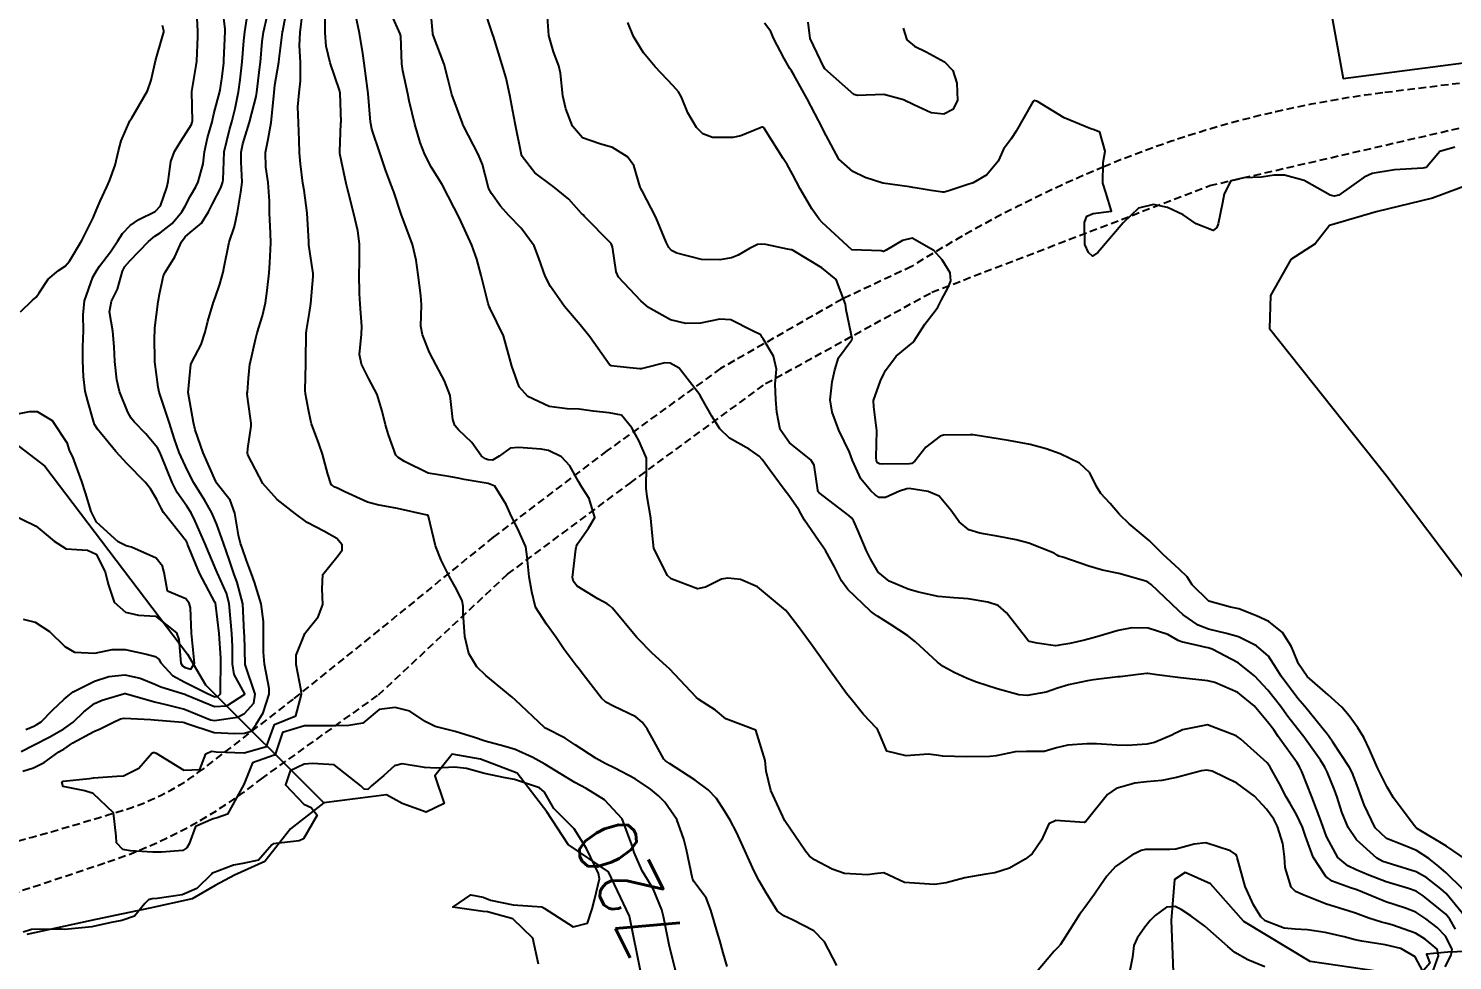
# Model space of a CAD drawing. Header units: metres. Extents: x 292545 to 299085, y 7450245 to 7463078.
# Drawn here: x 298896 to 298990.7, y 7450449 to 7450510.9 of the extents above; entities that cross this region are included whole.
import ezdxf
from ezdxf.enums import TextEntityAlignment as Align

# ---------------------------------------------------------------- set-up
doc = ezdxf.new("R2010")
doc.units = ezdxf.units.M
doc.linetypes.add('DASHED', pattern=[0.75, 0.5, -0.25])
for name, color, linetype in [('Cotas', 45, 'Continuous'), ('Curvas de Nivel 1m', 11, 'Continuous'), ('Curvas de Nivel 5m', 15, 'Continuous'), ('Edificações', 30, 'Continuous'), ('Hidrografia', 140, 'Continuous'), ('Vias Secundárias', 230, 'DASHED')]:
    doc.layers.add(name, color=color, linetype=linetype)
doc.styles.add('Style-STANDARD', font='STANDARD.shx')

msp = doc.modelspace()

# ---------------------------------------------------------------- linework, layer by layer
at = {"layer": 'Curvas de Nivel 1m', "flags": 128}
for points, elevation in [([(298895.55, 7450462.872), (298896.387, 7450463.299), (298897.423, 7450463.819), (298898.398, 7450464.372), (298899.005, 7450464.831), (298899.719, 7450465.515), (298900.422, 7450466.052), (298900.942, 7450466.288), (298902.432, 7450466.734), (298902.493, 7450466.728), (298904.424, 7450466.165), (298905.174, 7450466.007), (298906.417, 7450465.678), (298908.144, 7450464.985), (298908.406, 7450464.934), (298909.942, 7450465.165), (298910.414, 7450465.407), (298911.02, 7450466.088), (298911.121, 7450466.683), (298910.453, 7450468.664), (298910.445, 7450468.682), (298910.395, 7450470.614), (298910.39, 7450470.691), (298910.387, 7450470.779), (298910.292, 7450472.693), (298909.923, 7450474.105), (298909.7, 7450474.702), (298909.396, 7450475.571), (298909, 7450476.713), (298908.562, 7450477.965), (298908.233, 7450478.723), (298907.764, 7450479.545), (298907.045, 7450480.735), (298906.605, 7450481.556), (298906.067, 7450482.746), (298905.746, 7450483.635), (298905.394, 7450484.752), (298904.743, 7450486.678), (298904.722, 7450486.759), (298904.668, 7450487.084), (298904.436, 7450488.764), (298904.42, 7450490.474), (298904.435, 7450490.764), (298904.452, 7450491.029), (298904.666, 7450492.761), (298904.748, 7450493.257), (298905.017, 7450494.5), (298905.142, 7450494.756), (298905.771, 7450495.752), (298906.211, 7450496.746), (298906.457, 7450497.074), (298906.792, 7450497.351), (298907.542, 7450497.992), (298908.021, 7450498.728), (298908.282, 7450499.261), (298908.829, 7450500.341), (298908.968, 7450500.718), (298908.984, 7450500.867), (298909.057, 7450502.717), (298909.408, 7450504.179), (298909.57, 7450504.71), (298909.789, 7450505.604), (298910.006, 7450506.703), (298910.119, 7450507.497), (298910.247, 7450508.7), (298910.353, 7450510.105), (298910.418, 7450510.698), (298910.694, 7450512.418)], 718), ([(298895.686, 7450471.667), (298896.482, 7450471.463), (298897.43, 7450470.85), (298898.463, 7450469.854), (298899.102, 7450469.473), (298900.459, 7450469.418), (298901.599, 7450469.661), (298902.462, 7450469.655), (298903.895, 7450469.339), (298904.457, 7450469.195), (298904.704, 7450469.015), (298904.851, 7450468.764), (298905.626, 7450467.933), (298906.44, 7450467.488), (298907.948, 7450466.725), (298908.43, 7450466.514), (298908.627, 7450466.52), (298908.801, 7450466.714), (298908.807, 7450467.085), (298908.825, 7450468.714), (298908.828, 7450469.086), (298908.723, 7450470.716), (298908.501, 7450472.574), (298908.466, 7450472.72), (298908.435, 7450472.789), (298907.422, 7450474.731), (298906.623, 7450476.658), (298906.589, 7450476.74), (298906.544, 7450476.821), (298905.015, 7450478.763), (298904.853, 7450479.043), (298904.582, 7450479.625), (298904.159, 7450480.337), (298903.811, 7450480.772), (298902.611, 7450481.999), (298901.861, 7450482.798), (298900.638, 7450484.296), (298900.437, 7450484.609), (298900.359, 7450484.814), (298899.986, 7450486.15), (298899.808, 7450486.823), (298899.704, 7450487.799), (298899.656, 7450488.826), (298899.651, 7450489.775), (298899.699, 7450490.825), (298899.673, 7450491.881), (298899.757, 7450492.825), (298900.332, 7450494.39), (298900.556, 7450494.813), (298900.766, 7450495.12), (298901.501, 7450496.078), (298901.981, 7450496.798), (298902.289, 7450497.296), (298902.799, 7450497.832), (298903.369, 7450498.217), (298904.468, 7450498.765), (298904.817, 7450499.132), (298905.238, 7450500.347), (298905.337, 7450500.755), (298905.516, 7450502.083), (298905.753, 7450502.751), (298906.182, 7450503.428), (298906.88, 7450504.531), (298906.935, 7450504.686), (298906.942, 7450504.739), (298906.903, 7450506.74), (298907.2, 7450508.466), (298907.23, 7450508.737), (298907.296, 7450510.39), (298907.295, 7450510.737), (298907.218, 7450512.49)], 716), ([(298991.677, 7450451.726), (298990.278, 7450453.431), (298989.939, 7450453.745), (298989.001, 7450454.471), (298988.294, 7450454.883), (298986.711, 7450455.374), (298986.3, 7450455.487), (298986.079, 7450455.572), (298985.674, 7450455.796), (298984.321, 7450456.999), (298983.778, 7450457.818), (298983.358, 7450458.84), (298983.033, 7450459.83), (298982.852, 7450460.327), (298982.37, 7450461.53), (298982.215, 7450461.842), (298981.923, 7450462.301), (298980.819, 7450463.856), (298980.408, 7450464.378), (298979.753, 7450465.207), (298979.269, 7450465.877), (298978.439, 7450466.948), (298977.55, 7450467.899), (298976.461, 7450468.764), (298974.727, 7450469.671), (298974.471, 7450469.752), (298974.325, 7450469.786), (298973.668, 7450469.942), (298972.685, 7450470.167), (298972.476, 7450470.256), (298971.788, 7450470.659), (298970.484, 7450471.067), (298969.384, 7450471.091), (298968.482, 7450470.908), (298966.912, 7450470.458), (298966.476, 7450470.336), (298966.234, 7450470.273), (298965.258, 7450470.042), (298964.586, 7450469.934), (298964.472, 7450469.913), (298964.319, 7450469.9), (298963.09, 7450470.071), (298962.583, 7450470.187), (298962.475, 7450470.269), (298961.068, 7450472.094), (298960.5, 7450472.585), (298959.812, 7450472.798), (298958.507, 7450473.029), (298957.56, 7450473.081), (298956.508, 7450473.176), (298955.217, 7450473.459), (298954.515, 7450473.663), (298953.255, 7450474.183), (298952.529, 7450474.801), (298952.007, 7450475.667), (298951.747, 7450476.202), (298951.156, 7450477.619), (298950.893, 7450478.215), (298950.755, 7450478.398), (298950.576, 7450478.565), (298949.249, 7450479.571), (298948.591, 7450480.079), (298948.525, 7450480.174), (298948.507, 7450480.241), (298948.27, 7450481.905), (298948.051, 7450482.248), (298946.63, 7450483.389), (298946.022, 7450484.276), (298945.801, 7450485.419), (298945.721, 7450486.274), (298945.674, 7450487.279), (298945.764, 7450488.274), (298945.58, 7450489.155), (298944.88, 7450490.287), (298944.82, 7450490.394), (298944.716, 7450490.566), (298944.182, 7450490.832), (298942.725, 7450491.554), (298942.005, 7450491.601), (298940.723, 7450491.344), (298939.752, 7450491.32), (298938.725, 7450491.563), (298937.265, 7450492.375), (298936.74, 7450492.829), (298935.256, 7450494.403), (298935.1, 7450494.738), (298934.872, 7450496.409), (298934.786, 7450496.639), (298933.016, 7450498.428), (298932.91, 7450498.525), (298932.815, 7450498.634), (298931.965, 7450499.579), (298930.895, 7450500.449), (298930.833, 7450500.487), (298929.705, 7450501.33), (298928.852, 7450502.421), (298928.826, 7450502.48), (298928.816, 7450502.518), (298928.416, 7450504.485), (298928.299, 7450505.075), (298928.042, 7450506.489), (298927.791, 7450507.614), (298927.543, 7450508.494), (298926.951, 7450510.385), (298926.916, 7450510.5), (298926.892, 7450510.562), (298926.25, 7450512.507)], 726), ([(298895.671, 7450461.563), (298896.367, 7450461.778), (298897.076, 7450462.149), (298898.071, 7450462.843), (298898.266, 7450462.959), (298898.385, 7450463.034), (298898.999, 7450463.441), (298900.397, 7450464.212), (298900.819, 7450464.386), (298901.656, 7450464.797), (298902.163, 7450465.036), (298902.407, 7450465.078), (298904.175, 7450465.004), (298904.406, 7450464.984), (298906.314, 7450464.831), (298906.404, 7450464.811), (298906.576, 7450464.738), (298908.397, 7450464.133), (298909.767, 7450464.07), (298910.397, 7450464.1), (298910.855, 7450464.229), (298911.186, 7450464.682), (298911.64, 7450465.452), (298912.051, 7450466.674), (298912.043, 7450467.067), (298911.742, 7450468.677), (298911.674, 7450469.464), (298911.66, 7450470.678), (298911.661, 7450471.502), (298911.503, 7450472.68), (298911.069, 7450474.133), (298910.877, 7450474.686), (298910.532, 7450475.569), (298910.244, 7450476.398), (298910.146, 7450476.696), (298909.999, 7450477.25), (298909.767, 7450478.702), (298909.454, 7450479.579), (298908.592, 7450480.659), (298908.551, 7450480.72), (298908.494, 7450480.822), (298907.66, 7450482.73), (298907.12, 7450484.253), (298907.008, 7450484.736), (298906.663, 7450486.74), (298906.846, 7450488.583), (298906.901, 7450488.738), (298907.524, 7450489.912), (298907.796, 7450490.729), (298907.974, 7450491.478), (298908.352, 7450492.724), (298908.454, 7450493.015), (298908.755, 7450493.918), (298908.985, 7450494.717), (298909.026, 7450494.977), (298909.377, 7450496.711), (298909.746, 7450497.758), (298909.941, 7450498.703), (298910.162, 7450500.036), (298910.245, 7450500.699), (298910.176, 7450502.03), (298910.18, 7450502.7), (298910.303, 7450503.257), (298910.725, 7450504.692), (298910.889, 7450505.287), (298911.184, 7450506.404), (298911.229, 7450506.687), (298911.41, 7450508.201), (298911.467, 7450508.685), (298911.587, 7450510.044), (298911.668, 7450510.683), (298911.916, 7450511.728)], 719), ([(298895.864, 7450464.335), (298896.4, 7450464.559), (298896.6, 7450464.659), (298896.88, 7450464.855), (298897.644, 7450465.618), (298898.425, 7450466.344), (298898.683, 7450466.582), (298899.022, 7450466.831), (298900.44, 7450467.551), (298901.377, 7450467.868), (298902.445, 7450467.957), (298903.471, 7450467.751), (298904.439, 7450467.343), (298904.838, 7450467.165), (298906.205, 7450466.743), (298906.432, 7450466.687), (298906.523, 7450466.648), (298908.42, 7450465.866), (298909.228, 7450465.901), (298910.433, 7450466.674), (298910.433, 7450466.706), (298909.725, 7450467.98), (298909.616, 7450468.703), (298909.61, 7450469.849), (298909.556, 7450470.704), (298909.481, 7450471.712), (298909.387, 7450472.707), (298909.197, 7450473.397), (298908.604, 7450474.719), (298908.578, 7450474.774), (298908.525, 7450474.923), (298907.766, 7450476.728), (298907.12, 7450478.179), (298906.85, 7450478.737), (298906.577, 7450479.167), (298905.926, 7450480.09), (298905.606, 7450480.75), (298904.882, 7450482.494), (298904.77, 7450482.759), (298904.626, 7450483.052), (298903.847, 7450483.984), (298903.076, 7450484.784), (298902.878, 7450485.019), (298902.649, 7450485.415), (298902.09, 7450486.796), (298901.91, 7450487.562), (298901.776, 7450488.799), (298901.732, 7450489.771), (298901.646, 7450490.801), (298901.435, 7450492.1), (298901.557, 7450492.802), (298901.95, 7450493.599), (298902.297, 7450494.795), (298902.451, 7450495.108), (298902.77, 7450495.474), (298904.03, 7450496.771), (298904.436, 7450497.117), (298904.792, 7450497.35), (298905.586, 7450497.968), (298906.24, 7450498.746), (298906.45, 7450499.11), (298906.823, 7450499.793), (298907.167, 7450500.399), (298907.322, 7450500.735), (298907.649, 7450501.928), (298907.753, 7450502.731), (298907.942, 7450503.654), (298908.249, 7450504.726), (298908.375, 7450505.238), (298908.765, 7450506.721), (298908.791, 7450506.835), (298908.918, 7450507.737), (298909.022, 7450508.629), (298909.032, 7450508.719), (298909.037, 7450508.822), (298909.12, 7450510.717), (298909.117, 7450510.88), (298908.967, 7450512.156)], 717), ([(298942.484, 7450448.584), (298942.225, 7450449.499), (298942.001, 7450450.322), (298941.898, 7450450.663), (298941.4, 7450452.323), (298941.084, 7450453.141), (298940.282, 7450454.242), (298940.222, 7450454.341), (298940.195, 7450454.429), (298939.775, 7450456.345), (298939.609, 7450457.052), (298939.147, 7450458.352), (298938.344, 7450459.504), (298937.919, 7450459.936), (298937.397, 7450460.374), (298936.363, 7450461.052), (298935.011, 7450461.766), (298934.378, 7450462.081), (298933.77, 7450462.416), (298932.392, 7450463.325), (298931.714, 7450463.758), (298930.402, 7450464.418), (298930.337, 7450464.461), (298928.421, 7450466.291), (298928.205, 7450466.482), (298926.444, 7450467.916), (298925.841, 7450468.509), (298925.327, 7450469.383), (298925.057, 7450470.521), (298924.933, 7450472.087), (298924.933, 7450472.524), (298924.866, 7450472.884), (298924.514, 7450473.623), (298924.016, 7450474.535), (298923.482, 7450475.592), (298923.096, 7450476.544), (298922.634, 7450478.487), (298922.609, 7450478.55), (298922.573, 7450478.575), (298922.543, 7450478.581), (298920.577, 7450479.027), (298919.247, 7450479.257), (298918.581, 7450479.433), (298917.083, 7450480.12), (298916.59, 7450480.364), (298916.413, 7450480.444), (298916.165, 7450480.626), (298915.932, 7450481.301), (298915.586, 7450482.636), (298915.34, 7450483.349), (298914.866, 7450484.647), (298914.817, 7450484.82), (298914.652, 7450485.583), (298914.461, 7450486.652), (298914.445, 7450486.873), (298914.484, 7450488.652), (298914.488, 7450488.859), (298914.51, 7450490.652), (298914.526, 7450490.84), (298914.727, 7450492.05), (298914.805, 7450492.649), (298914.968, 7450494.429), (298914.962, 7450494.638), (298914.776, 7450495.952), (298914.686, 7450496.546), (298914.678, 7450496.642), (298914.673, 7450496.754), (298914.575, 7450498.644), (298914.362, 7450500.18), (298914.291, 7450500.648), (298914.122, 7450501.927), (298914.055, 7450502.652), (298914.03, 7450503.488), (298913.983, 7450504.653), (298913.958, 7450505.718), (298914.044, 7450506.653), (298914.132, 7450507.435), (298914.115, 7450508.652), (298914.07, 7450509.779), (298914.111, 7450510.653), (298914.255, 7450511.939)], 721), ([(298949.779, 7450448.663), (298948.949, 7450450.233), (298948.244, 7450450.957), (298946.822, 7450451.694), (298946.258, 7450451.949), (298945.824, 7450452.274), (298945.084, 7450453.472), (298944.624, 7450454.287), (298944.289, 7450454.913), (298943.664, 7450456.296), (298943.107, 7450457.516), (298942.682, 7450458.307), (298942.339, 7450458.881), (298941.775, 7450459.746), (298941.228, 7450460.327), (298940.362, 7450460.975), (298938.661, 7450462.075), (298938.381, 7450462.259), (298938.281, 7450462.362), (298937.611, 7450463.588), (298937.162, 7450464.379), (298936.844, 7450464.82), (298936.411, 7450465.179), (298934.928, 7450465.895), (298934.42, 7450466.155), (298934.13, 7450466.413), (298933.075, 7450467.792), (298932.585, 7450468.429), (298932.455, 7450468.598), (298931.664, 7450469.641), (298931.118, 7450470.45), (298930.486, 7450471.333), (298929.748, 7450472.468), (298929.508, 7450473.475), (298929.336, 7450474.472), (298929.194, 7450475.816), (298929.104, 7450476.474), (298928.562, 7450477.721), (298928.151, 7450478.484), (298927.788, 7450479.28), (298927.053, 7450480.495), (298926.595, 7450480.681), (298925.013, 7450480.94), (298924.6, 7450481.035), (298923.99, 7450481.148), (298922.605, 7450481.372), (298921.032, 7450482.15), (298920.621, 7450482.413), (298920.463, 7450482.572), (298919.975, 7450483.918), (298919.787, 7450484.583), (298919.565, 7450485.499), (298919.228, 7450486.592), (298918.679, 7450487.647), (298918.189, 7450488.605), (298918.043, 7450489.263), (298918.176, 7450490.605), (298918.203, 7450491.12), (298918.094, 7450492.606), (298918.042, 7450493.309), (298918.019, 7450494.607), (298918.048, 7450495.33), (298918.052, 7450496.607), (298917.929, 7450497.475), (298917.669, 7450498.611), (298917.275, 7450500.169), (298917.162, 7450500.617), (298916.848, 7450502.085), (298916.748, 7450502.621), (298916.74, 7450502.735), (298916.815, 7450504.621), (298916.819, 7450504.686), (298916.76, 7450506.621), (298916.718, 7450506.81), (298916.096, 7450508.628), (298915.839, 7450509.736), (298915.771, 7450510.632), (298915.759, 7450511.838)], 722), ([(298989.217, 7450447.755), (298989.77, 7450449.289), (298989.692, 7450449.748), (298988.891, 7450450.412), (298988.243, 7450450.802), (298986.67, 7450451.365), (298986.25, 7450451.469), (298985.987, 7450451.531), (298985.155, 7450451.806), (298984.257, 7450452.123), (298983.83, 7450452.254), (298982.267, 7450452.755), (298980.788, 7450453.342), (298980.279, 7450453.58), (298979.978, 7450453.865), (298979.586, 7450455.161), (298979.538, 7450455.871), (298979.436, 7450456.754), (298979.076, 7450457.879), (298978.821, 7450458.366), (298978.344, 7450459.041), (298977.542, 7450459.898), (298976.362, 7450460.773), (298974.736, 7450461.559), (298974.37, 7450461.643), (298974.025, 7450461.591), (298972.365, 7450461.136), (298971.384, 7450460.948), (298970.362, 7450460.849), (298969.587, 7450460.762), (298968.357, 7450460.417), (298967.773, 7450460.009), (298966.335, 7450458.215), (298966.217, 7450458.148), (298964.335, 7450458.281), (298963.882, 7450458.057), (298963.395, 7450456.985), (298962.759, 7450456.073), (298962.299, 7450455.723), (298961.253, 7450455.131), (298960.29, 7450454.811), (298959.677, 7450454.718), (298958.287, 7450454.482), (298957.041, 7450454.139), (298956.282, 7450454.032), (298954.283, 7450454.17), (298952.908, 7450454.81), (298952.288, 7450454.744), (298951.821, 7450454.671), (298950.288, 7450454.766), (298949.472, 7450455.047), (298948.297, 7450455.674), (298947.97, 7450455.915), (298947.69, 7450456.249), (298946.333, 7450458.27), (298945.381, 7450460.28), (298945.079, 7450461.576), (298945.018, 7450462.284), (298944.403, 7450464.29), (298942.41, 7450465.052), (298941.71, 7450465.615), (298940.608, 7450466.337), (298940.425, 7450466.473), (298938.648, 7450468.358), (298938.455, 7450468.543), (298937.5, 7450469.412), (298936.542, 7450470.379), (298936.474, 7450470.456), (298934.871, 7450472.404), (298934.677, 7450472.58), (298934.506, 7450472.697), (298933.902, 7450473.023), (298932.517, 7450473.857), (298932.263, 7450474.177), (298932.208, 7450474.435), (298932.438, 7450476.327), (298932.45, 7450476.431), (298932.466, 7450476.509), (298932.547, 7450476.681), (298933.279, 7450477.706), (298933.691, 7450478.419), (298933.314, 7450479.695), (298932.825, 7450480.428), (298932.597, 7450480.805), (298932.021, 7450481.853), (298931.48, 7450482.447), (298930.619, 7450482.874), (298930.118, 7450482.967), (298928.622, 7450483.079), (298928.065, 7450483.041), (298927.343, 7450482.493), (298926.879, 7450482.229), (298926.61, 7450482.253), (298926.422, 7450482.314), (298926.156, 7450482.507), (298925.526, 7450483.411), (298924.64, 7450484.254), (298924.394, 7450484.532), (298924.254, 7450484.927), (298924.072, 7450486.536), (298923.705, 7450487.513), (298923.138, 7450488.546), (298922.701, 7450489.394), (298922.225, 7450490.555), (298922.129, 7450491.146), (298922.164, 7450492.556), (298922.128, 7450493.17), (298921.939, 7450494.558), (298921.804, 7450495.528), (298921.563, 7450496.562), (298920.813, 7450498.57), (298920.322, 7450500.071), (298920.134, 7450500.58), (298919.782, 7450501.525), (298919.42, 7450502.591), (298918.877, 7450504.235), (298918.793, 7450504.601), (298918.781, 7450504.704), (298918.626, 7450506.603), (298918.589, 7450506.922), (298918.364, 7450508.606), (298918.28, 7450509.266), (298918.054, 7450510.609), (298917.812, 7450511.764)], 723), ([(298990.221, 7450448.565), (298990.619, 7450449.346), (298990.676, 7450449.736), (298990.242, 7450450.612), (298989.678, 7450451.179), (298988.93, 7450451.76), (298988.259, 7450452.191), (298987.582, 7450452.458), (298986.269, 7450452.888), (298984.458, 7450453.639), (298984.281, 7450453.707), (298983.927, 7450453.824), (298982.701, 7450454.247), (298982.29, 7450454.558), (298981.446, 7450455.849), (298980.926, 7450457.252), (298980.728, 7450457.856), (298980.341, 7450458.688), (298979.907, 7450459.425), (298979.654, 7450459.87), (298979.216, 7450460.732), (298978.553, 7450461.887), (298978.376, 7450462.111), (298976.625, 7450463.683), (298976.402, 7450463.865), (298976.334, 7450463.911), (298974.41, 7450464.641), (298972.757, 7450464.306), (298972.405, 7450464.136), (298972.282, 7450464.083), (298972.039, 7450463.964), (298970.895, 7450463.475), (298970.394, 7450463.365), (298969.105, 7450463.28), (298968.392, 7450463.292), (298967.038, 7450463.375), (298966.393, 7450463.372), (298965.139, 7450463.295), (298964.389, 7450463.108), (298963.567, 7450462.88), (298962.385, 7450462.872), (298961.625, 7450462.847), (298960.38, 7450462.596), (298959.947, 7450462.537), (298958.379, 7450462.51), (298956.816, 7450462.572), (298956.388, 7450462.631), (298955.852, 7450462.691), (298954.387, 7450462.586), (298953.095, 7450462.894), (298952.542, 7450464.198), (298952.501, 7450464.296), (298952.405, 7450464.422), (298951.553, 7450465.341), (298950.838, 7450466.214), (298950.431, 7450466.737), (298949.341, 7450468.231), (298948.465, 7450469.461), (298948.143, 7450469.919), (298947.905, 7450470.249), (298947.288, 7450471.065), (298946.491, 7450472.121), (298946.365, 7450472.271), (298944.516, 7450473.813), (298943.38, 7450474.301), (298942.524, 7450474.385), (298942.115, 7450474.316), (298941.045, 7450473.802), (298940.513, 7450473.69), (298938.77, 7450474.358), (298938.525, 7450474.566), (298937.616, 7450476.369), (298937.513, 7450477.416), (298937.406, 7450478.372), (298937.174, 7450479.788), (298937.107, 7450480.375), (298937.131, 7450481.851), (298937.122, 7450482.375), (298936.63, 7450483.506), (298936.145, 7450484.387), (298935.474, 7450485.22), (298934.653, 7450485.378), (298933.589, 7450485.485), (298932.655, 7450485.619), (298931.861, 7450485.647), (298930.656, 7450485.81), (298929.244, 7450486.474), (298928.672, 7450487.117), (298928.165, 7450488.485), (298927.985, 7450489.202), (298927.619, 7450490.491), (298926.731, 7450492.32), (298926.662, 7450492.431), (298926.636, 7450492.501), (298926.604, 7450492.633), (298926.145, 7450494.509), (298925.849, 7450495.589), (298925.525, 7450496.519), (298924.806, 7450498.071), (298924.577, 7450498.532), (298924.342, 7450499.011), (298923.537, 7450500.543), (298922.844, 7450501.675), (298922.383, 7450502.555), (298922.086, 7450503.337), (298921.732, 7450504.562), (298921.359, 7450506.105), (298921.256, 7450506.566), (298920.926, 7450508.107), (298920.866, 7450508.571), (298920.792, 7450510.413), (298920.754, 7450510.573), (298920.192, 7450511.809)], 724), ([(298991.396, 7450453.729), (298990.294, 7450454.814), (298989.79, 7450455.24), (298989.124, 7450455.758), (298988.311, 7450456.29), (298987.455, 7450456.639), (298986.323, 7450457.101), (298985.573, 7450457.798), (298984.827, 7450459.327), (298984.657, 7450459.807), (298984.361, 7450460.603), (298984.036, 7450461.481), (298983.867, 7450461.818), (298982.741, 7450463.491), (298982.515, 7450463.838), (298982.47, 7450463.905), (298982.404, 7450463.993), (298980.893, 7450465.855), (298980.431, 7450466.387), (298979.312, 7450467.877), (298978.994, 7450468.418), (298978.466, 7450469.214), (298977.679, 7450469.898), (298976.479, 7450470.499), (298975.68, 7450470.719), (298974.484, 7450471.007), (298973.809, 7450471.263), (298972.809, 7450471.955), (298972.497, 7450472.246), (298970.669, 7450473.979), (298970.524, 7450474.091), (298970.315, 7450474.192), (298968.53, 7450474.691), (298967.435, 7450474.919), (298966.534, 7450475.187), (298964.801, 7450475.787), (298964.541, 7450475.862), (298964.42, 7450475.93), (298964.217, 7450476.055), (298962.552, 7450476.717), (298961.708, 7450476.936), (298960.559, 7450477.169), (298959.291, 7450477.384), (298958.565, 7450477.609), (298957.902, 7450478.13), (298957.36, 7450478.917), (298956.59, 7450479.851), (298955.84, 7450480.158), (298954.595, 7450480.341), (298954.432, 7450480.334), (298953.951, 7450480.176), (298953.022, 7450479.752), (298952.589, 7450479.759), (298952.324, 7450479.928), (298952.046, 7450480.198), (298951.38, 7450480.987), (298950.825, 7450482.217), (298950.621, 7450482.76), (298949.902, 7450484.227), (298949.463, 7450485.424), (298949.326, 7450486.233), (298949.464, 7450487.449), (298949.644, 7450488.23), (298949.896, 7450489.033), (298950.712, 7450490.132), (298950.777, 7450490.219), (298950.802, 7450490.307), (298950.718, 7450490.746), (298950.4, 7450492.223), (298950.355, 7450492.607), (298949.734, 7450494.23), (298948.771, 7450495.005), (298946.881, 7450496.16), (298946.782, 7450496.207), (298946.738, 7450496.216), (298946.506, 7450496.264), (298945.053, 7450496.554), (298944.786, 7450496.594), (298944.508, 7450496.57), (298943.971, 7450496.298), (298943.227, 7450495.857), (298942.777, 7450495.677), (298942.001, 7450495.548), (298940.775, 7450495.574), (298939.142, 7450495.994), (298938.781, 7450496.168), (298938.603, 7450496.362), (298938.432, 7450496.72), (298937.753, 7450498.371), (298936.83, 7450500.123), (298936.745, 7450500.294), (298936.715, 7450500.382), (298936.28, 7450501.821), (298935.856, 7450502.395), (298934.862, 7450503.002), (298934.028, 7450503.256), (298932.871, 7450503.657), (298932.203, 7450504.437), (298931.755, 7450505.58), (298931.571, 7450506.443), (298931.403, 7450507.96), (298931.298, 7450508.446), (298930.937, 7450509.359), (298930.633, 7450510.455), (298930.522, 7450512.01)], 727), ([(298991.564, 7450455.727), (298990.315, 7450456.572), (298988.372, 7450457.73), (298988.333, 7450457.748), (298988.306, 7450457.77), (298988.156, 7450457.951), (298986.788, 7450459.786), (298986.36, 7450460.494), (298985.726, 7450461.796), (298985.181, 7450463.012), (298984.812, 7450463.806), (298984.409, 7450464.444), (298983.847, 7450465.249), (298983.349, 7450465.826), (298982.435, 7450466.635), (298981.045, 7450467.854), (298980.461, 7450468.707), (298980.129, 7450469.524), (298979.984, 7450469.867), (298979.397, 7450470.792), (298978.489, 7450471.503), (298977.674, 7450471.898), (298976.5, 7450472.351), (298975.958, 7450472.458), (298974.507, 7450472.867), (298973.405, 7450473.947), (298973.057, 7450474.481), (298972.533, 7450474.989), (298971.473, 7450475.971), (298970.552, 7450476.891), (298969.207, 7450477.994), (298968.579, 7450478.614), (298967.939, 7450479.363), (298967.332, 7450480.019), (298967.047, 7450480.473), (298966.607, 7450481.396), (298965.921, 7450482.037), (298964.622, 7450482.657), (298963.691, 7450482.995), (298962.631, 7450483.277), (298961.184, 7450483.542), (298960.636, 7450483.633), (298958.849, 7450483.909), (298958.64, 7450483.923), (298956.88, 7450483.905), (298956.638, 7450483.83), (298955.699, 7450483.087), (298954.96, 7450482.167), (298954.763, 7450482.017), (298954.611, 7450481.993), (298952.833, 7450481.966), (298952.611, 7450481.979), (298952.484, 7450482.065), (298952.422, 7450482.193), (298952.395, 7450482.415), (298952.449, 7450484.193), (298952.248, 7450485.785), (298952.227, 7450486.197), (298952.676, 7450487.498), (298952.902, 7450487.967), (298953.019, 7450488.187), (298953.733, 7450489.144), (298954.71, 7450489.959), (298954.833, 7450490.047), (298954.924, 7450490.168), (298955.622, 7450491.263), (298956.315, 7450492.154), (298956.488, 7450492.401), (298956.744, 7450492.891), (298957.182, 7450493.718), (298957.355, 7450494.141), (298957.311, 7450494.685), (298956.777, 7450495.538), (298956.218, 7450496.156), (298954.791, 7450496.983), (298954.14, 7450496.826), (298953.05, 7450496.187), (298952.871, 7450496.1), (298952.782, 7450496.124), (298952.727, 7450496.135), (298950.783, 7450496.22), (298948.801, 7450498.02), (298948.603, 7450498.242), (298948.126, 7450498.934), (298947.348, 7450500.255), (298946.843, 7450501.246), (298946.47, 7450501.886), (298946.208, 7450502.27), (298945.092, 7450504.075), (298944.949, 7450504.289), (298944.922, 7450504.328), (298944.884, 7450504.37), (298944.808, 7450504.367), (298944.643, 7450504.292), (298943.387, 7450503.793), (298942.873, 7450503.681), (298941.522, 7450503.675), (298940.877, 7450503.923), (298940.449, 7450504.337), (298939.873, 7450505.325), (298939.443, 7450506.352), (298939.261, 7450506.709), (298938.91, 7450507.105), (298937.699, 7450508.372), (298936.937, 7450509.294), (298936.255, 7450510.39), (298935.88, 7450511.314)], 728), ([(298990.866, 7450503.029), (298989.871, 7450502.742), (298989.028, 7450501.758), (298988.936, 7450501.675), (298988.852, 7450501.654), (298988.73, 7450501.64), (298986.85, 7450501.518), (298985.372, 7450501.28), (298984.845, 7450501.031), (298983.149, 7450499.835), (298982.832, 7450499.785), (298982.573, 7450499.843), (298980.843, 7450500.828), (298979.544, 7450501.175), (298978.846, 7450501.164), (298978.002, 7450501.05), (298976.844, 7450500.997), (298975.966, 7450500.794), (298975.531, 7450499.923), (298975.406, 7450499.342), (298975.132, 7450497.927), (298975.043, 7450497.685), (298974.799, 7450497.492), (298973.664, 7450497.941), (298972.812, 7450498.527), (298971.763, 7450499.021), (298970.822, 7450499.219), (298969.823, 7450498.985), (298968.803, 7450498), (298967.138, 7450496.025), (298966.781, 7450495.799), (298966.512, 7450496.033), (298966.259, 7450496.564), (298966.233, 7450498.036), (298966.392, 7450498.451), (298966.812, 7450498.631), (298968.045, 7450498.781), (298967.67, 7450500.017), (298967.464, 7450500.645), (298967.492, 7450502.02), (298967.609, 7450502.768), (298967.271, 7450504.024), (298966.875, 7450504.188), (298966.657, 7450504.251), (298964.887, 7450504.989), (298963.109, 7450506.068), (298962.904, 7450506.133), (298962.822, 7450506.071), (298962.709, 7450505.88), (298961.692, 7450504.088), (298961.372, 7450503.596), (298960.865, 7450502.906), (298960.617, 7450502.342), (298960.511, 7450502.103), (298959.761, 7450501.194), (298958.838, 7450500.671), (298958.423, 7450500.538), (298957.23, 7450500.136), (298956.924, 7450500.047), (298956.832, 7450500.046), (298956.056, 7450500.152), (298954.988, 7450500.321), (298954.835, 7450500.355), (298954.609, 7450500.399), (298952.837, 7450500.639), (298951.658, 7450501.024), (298950.845, 7450501.417), (298949.923, 7450502.229), (298948.882, 7450504.149), (298948.85, 7450504.24), (298948.823, 7450504.301), (298947.798, 7450506.251), (298946.919, 7450507.834), (298946.757, 7450508.098), (298946.654, 7450508.264), (298946.285, 7450508.918), (298945.575, 7450510.281), (298945.389, 7450510.716), (298944.963, 7450511.28)], 729), ([(298929.945, 7450448.734), (298929.58, 7450450.467), (298928.252, 7450451.75), (298926.551, 7450452.213), (298926.259, 7450452.248), (298924.263, 7450452.53), (298925.438, 7450453.352), (298926.27, 7450453.2), (298926.748, 7450452.983), (298928.265, 7450452.691), (298930.179, 7450452.546), (298930.263, 7450452.506), (298930.288, 7450452.485), (298930.328, 7450452.459), (298932.245, 7450451.214), (298933.213, 7450451.455), (298933.515, 7450452.417), (298933.675, 7450453.01), (298934.01, 7450454.413), (298933.945, 7450454.755), (298933.14, 7450456.422), (298932.323, 7450457.744), (298931.614, 7450458.441), (298930.968, 7450459.08), (298930.35, 7450460.161), (298930.016, 7450460.463), (298928.361, 7450461.002), (298927.722, 7450461.127), (298926.367, 7450461.41), (298925.155, 7450461.734), (298924.372, 7450461.833), (298923.152, 7450461.762), (298922.372, 7450461.8), (298920.889, 7450462.059), (298920.373, 7450461.926), (298919.662, 7450461.288), (298918.845, 7450460.595), (298918.604, 7450460.343), (298918.351, 7450460.364), (298918.129, 7450460.602), (298916.373, 7450461.978), (298914.931, 7450462.085), (298914.374, 7450462.024), (298913.448, 7450461.578), (298913.123, 7450460.662), (298914.34, 7450459.366), (298914.846, 7450459.151), (298915.23, 7450458.637), (298914.317, 7450457.08), (298914.028, 7450456.94), (298912.313, 7450456.727), (298912.227, 7450456.671), (298911.327, 7450455.655), (298910.294, 7450455.433), (298909.678, 7450455.32), (298908.284, 7450454.793), (298908.239, 7450454.765), (298908.202, 7450454.721), (298907.232, 7450453.772), (298906.269, 7450453.342), (298904.602, 7450453.101), (298904.266, 7450453.075), (298904.025, 7450453.013), (298903.782, 7450452.775), (298903.094, 7450451.938), (298902.246, 7450451.65), (298901.541, 7450451.5), (298900.247, 7450451.212), (298898.462, 7450451.054), (298898.245, 7450451.057), (298898.011, 7450451.077), (298896.245, 7450451.054), (298895.684, 7450450.868)], 719), ([(298988.737, 7450448.281), (298988.227, 7450449.227), (298987.261, 7450449.78), (298986.235, 7450450.03), (298984.686, 7450450.262), (298984.238, 7450450.358), (298983.511, 7450450.557), (298982.243, 7450450.848), (298981.072, 7450451.024), (298980.245, 7450451.056), (298979.508, 7450451.134), (298978.25, 7450451.616), (298977.961, 7450451.893), (298977.484, 7450452.678), (298976.934, 7450453.903), (298976.39, 7450455.821), (298976.368, 7450455.909), (298976.305, 7450456.038), (298975.956, 7450456.266), (298974.316, 7450456.811), (298973.539, 7450456.717), (298972.309, 7450456.391), (298971.916, 7450456.357), (298970.308, 7450456.352), (298970.002, 7450456.29), (298969.382, 7450455.994), (298968.295, 7450455.239), (298967.717, 7450454.587), (298967.326, 7450454.02), (298966.901, 7450453.4), (298966.268, 7450452.505), (298966.064, 7450452.233), (298965.921, 7450452.033), (298965.27, 7450451.017), (298964.647, 7450450.046), (298964.449, 7450449.83), (298964.228, 7450449.606), (298962.952, 7450448.069)], 722), ([(298978.22, 7450448.574), (298977.099, 7450449.027), (298976.229, 7450449.522), (298975.775, 7450449.915), (298974.253, 7450451.275), (298973.303, 7450451.944), (298972.678, 7450452.365), (298972.269, 7450452.563), (298971.703, 7450452.531), (298970.936, 7450451.973), (298970.602, 7450451.632), (298970.251, 7450451.198), (298969.752, 7450450.476), (298969.527, 7450449.991), (298969.436, 7450449.202), (298969.196, 7450447.995)], 721)]:
    msp.add_lwpolyline(points, dxfattribs=dict(at, elevation=elevation))
at = {"layer": 'Curvas de Nivel 5m', "flags": 128}
for points, elevation in [([(298939.053, 7450448.352), (298938.661, 7450449.924), (298938.564, 7450450.357), (298938.256, 7450451.916), (298938.144, 7450452.362), (298937.6, 7450453.694), (298937.188, 7450454.376), (298936.849, 7450454.942), (298936.301, 7450456.163), (298936.23, 7450456.391), (298936.208, 7450456.487), (298935.512, 7450458.398), (298934.345, 7450459.664), (298933.116, 7450460.422), (298932.359, 7450460.805), (298931.443, 7450461.368), (298930.377, 7450462.042), (298929.581, 7450462.468), (298928.388, 7450463.011), (298927.642, 7450463.236), (298926.393, 7450463.551), (298925.693, 7450463.808), (298924.4, 7450464.203), (298923.079, 7450464.543), (298922.406, 7450464.863), (298921.394, 7450465.547), (298920.415, 7450465.801), (298919.347, 7450465.658), (298918.406, 7450464.872), (298918.259, 7450464.747), (298917.344, 7450464.611), (298916.451, 7450464.571), (298916.402, 7450464.573), (298916.358, 7450464.576), (298914.402, 7450464.572), (298912.932, 7450464.13), (298912.433, 7450462.669), (298912.414, 7450462.638), (298912.382, 7450462.623), (298910.943, 7450462.115), (298910.353, 7450460.69), (298909.269, 7450458.711), (298908.59, 7450458.458), (298908.33, 7450458.405), (298907.157, 7450457.9), (298906.734, 7450456.736), (298906.571, 7450456.476), (298906.306, 7450456.289), (298904.89, 7450456.175), (298904.304, 7450456.184), (298902.821, 7450456.269), (298902.306, 7450456.351), (298901.893, 7450456.794), (298901.873, 7450457.239), (298901.7, 7450458.796), (298900.346, 7450460.082), (298899.782, 7450460.253), (298898.35, 7450460.542), (298898.262, 7450460.841), (298898.312, 7450460.882), (298898.354, 7450460.894), (298900.101, 7450461.069), (298900.358, 7450461.128), (298901.916, 7450461.238), (298902.36, 7450461.258), (298903.389, 7450461.758), (298904.236, 7450462.771), (298904.339, 7450462.815), (298904.383, 7450462.815), (298904.425, 7450462.811), (298904.535, 7450462.768), (298906.366, 7450461.631), (298907.427, 7450461.67), (298907.833, 7450462.725), (298908.217, 7450462.89), (298908.384, 7450462.872), (298908.52, 7450462.853), (298910.384, 7450462.781), (298911.856, 7450463.207), (298912.391, 7450464.67), (298913.818, 7450465.25), (298914.198, 7450466.652), (298914.162, 7450466.917), (298913.827, 7450468.656), (298913.849, 7450469.266), (298914.394, 7450470.651), (298914.42, 7450470.705), (298914.475, 7450470.807), (298915.297, 7450471.832), (298915.614, 7450472.633), (298915.571, 7450473.691), (298915.621, 7450474.634), (298916.534, 7450475.777), (298916.896, 7450476.26), (298916.902, 7450476.616), (298916.549, 7450477.024), (298915.679, 7450477.51), (298914.564, 7450478.084), (298913.793, 7450478.658), (298912.582, 7450479.614), (298911.621, 7450480.68), (298910.622, 7450482.596), (298910.601, 7450482.69), (298910.626, 7450483.013), (298910.84, 7450484.489), (298910.847, 7450484.688), (298910.657, 7450486.101), (298910.586, 7450486.615), (298910.587, 7450486.691), (298910.598, 7450486.757), (298910.678, 7450487.687), (298910.762, 7450488.619), (298910.774, 7450488.689), (298911.142, 7450490.252), (298911.255, 7450490.685), (298911.59, 7450491.815), (298911.789, 7450492.679), (298911.915, 7450493.509), (298912.044, 7450494.677), (298912.098, 7450495.348), (298912.161, 7450496.676), (298912.142, 7450497.328), (298912.066, 7450498.677), (298912.059, 7450499.439), (298911.982, 7450500.679), (298911.82, 7450501.703), (298911.809, 7450502.68), (298911.981, 7450503.564), (298912.169, 7450504.677), (298912.246, 7450505.32), (298912.37, 7450506.675), (298912.424, 7450507.161), (298912.678, 7450508.673), (298912.712, 7450508.895), (298912.929, 7450510.67), (298912.932, 7450510.691), (298912.954, 7450510.755), (298913.298, 7450512.665)], 720), ([(298990.914, 7450451.066), (298990.535, 7450451.737), (298990.258, 7450452.065), (298988.767, 7450453.272), (298988.28, 7450453.583), (298987.783, 7450453.775), (298986.287, 7450454.214), (298985.148, 7450454.664), (298984.295, 7450455.017), (298983.752, 7450455.272), (298983.088, 7450455.828), (298982.324, 7450457.229), (298982.101, 7450457.842), (298981.969, 7450458.211), (298981.349, 7450459.85), (298980.687, 7450461.539), (298980.536, 7450461.858), (298980.377, 7450462.118), (298979.124, 7450463.879), (298978.826, 7450464.303), (298978.413, 7450464.854), (298977.511, 7450465.899), (298976.436, 7450466.785), (298974.917, 7450467.454), (298974.447, 7450467.559), (298972.633, 7450467.774), (298972.45, 7450467.788), (298971.053, 7450467.974), (298970.454, 7450468.053), (298970.382, 7450468.052), (298969.809, 7450467.986), (298968.604, 7450467.845), (298968.45, 7450467.831), (298966.845, 7450467.625), (298966.446, 7450467.564), (298965.171, 7450467.314), (298964.438, 7450467.073), (298963.69, 7450466.805), (298962.43, 7450466.584), (298961.88, 7450466.637), (298960.437, 7450467.046), (298959.074, 7450467.483), (298958.447, 7450467.727), (298957.573, 7450468.133), (298956.844, 7450468.531), (298956.46, 7450468.819), (298955.013, 7450470.165), (298954.477, 7450470.585), (298953.325, 7450471.341), (298952.49, 7450471.858), (298952.287, 7450471.989), (298952.028, 7450472.197), (298950.514, 7450473.634), (298950.082, 7450474.224), (298949.621, 7450475.14), (298949.02, 7450476.235), (298948.553, 7450476.89), (298947.634, 7450478.254), (298947.244, 7450478.924), (298946.589, 7450479.882), (298946.281, 7450480.273), (298945.345, 7450481.543), (298944.805, 7450482.288), (298944.616, 7450482.493), (298943.96, 7450482.96), (298942.634, 7450483.688), (298941.998, 7450484.32), (298941.471, 7450485.147), (298940.797, 7450486.338), (298940.666, 7450486.566), (298939.302, 7450488.354), (298938.696, 7450488.669), (298938.351, 7450488.709), (298937.03, 7450488.377), (298936.767, 7450488.304), (298936.692, 7450488.307), (298935.794, 7450488.393), (298934.783, 7450488.498), (298934.694, 7450488.552), (298933.355, 7450490.424), (298932.721, 7450491.216), (298931.681, 7450492.441), (298930.753, 7450493.775), (298930.399, 7450494.455), (298929.978, 7450495.665), (298929.65, 7450496.467), (298928.8, 7450497.642), (298927.983, 7450498.488), (298927.431, 7450499.106), (298926.828, 7450499.96), (298926.634, 7450500.306), (298926.569, 7450500.504), (298926.218, 7450501.881), (298925.961, 7450502.513), (298924.959, 7450504.452), (298924.925, 7450504.529), (298924.911, 7450504.557), (298924.884, 7450504.623), (298924.191, 7450506.537), (298923.934, 7450507.518), (298923.672, 7450508.543), (298922.952, 7450510.485), (298922.931, 7450510.55), (298922.925, 7450510.579), (298922.742, 7450512.552)], 725), ([(298954.194, 7450510.944), (298954.435, 7450510.175), (298954.947, 7450509.749), (298955.724, 7450509.375), (298956.931, 7450508.697), (298957.481, 7450508.134), (298957.763, 7450507.283), (298957.796, 7450506.131), (298957.491, 7450505.54), (298956.894, 7450505.225), (298956.054, 7450505.312), (298954.9, 7450505.848), (298954.2, 7450506.177), (298952.906, 7450506.525), (298951.146, 7450506.457), (298950.906, 7450506.535), (298948.992, 7450508.239), (298948.924, 7450508.342), (298948.005, 7450510.249), (298947.881, 7450511.333)], 730), ([(298895.516, 7450492.087), (298896.31, 7450492.864), (298896.55, 7450493.057), (298896.748, 7450493.356), (298897.346, 7450494.265), (298898.031, 7450494.847), (298898.484, 7450495.124), (298898.769, 7450495.448), (298899.585, 7450496.828), (298900.335, 7450498.346), (298900.553, 7450498.814), (298900.819, 7450499.442), (298901.241, 7450500.393), (298901.43, 7450500.804), (298901.806, 7450501.838), (298902.029, 7450502.798), (298902.207, 7450503.452), (298902.77, 7450504.791), (298902.822, 7450504.853), (298902.884, 7450504.939), (298903.949, 7450506.774), (298904.203, 7450507.481), (298904.483, 7450508.767), (298904.949, 7450510.392), (298905.034, 7450510.677), (298905.037, 7450510.759), (298904.957, 7450511.124)], 715), ([(298894.689, 7450478.762), (298896.563, 7450477.855), (298897.757, 7450476.848), (298898.538, 7450476.348), (298899.968, 7450476.249), (298900.535, 7450475.978), (298901.132, 7450474.804), (298901.33, 7450473.987), (298901.744, 7450472.798), (298902.493, 7450472.124), (298903.347, 7450471.924), (298904.489, 7450471.862), (298905.874, 7450470.749), (298906.038, 7450470.316), (298906.162, 7450468.744), (298906.273, 7450468.565), (298906.45, 7450468.46), (298906.833, 7450468.352), (298907.077, 7450468.734), (298906.919, 7450470.285), (298906.876, 7450470.736), (298906.807, 7450472.428), (298906.73, 7450472.738), (298906.506, 7450473.019), (298905.286, 7450473.534), (298905.073, 7450474.762), (298904.955, 7450475.191), (298904.532, 7450475.72), (298902.881, 7450476.445), (298902.54, 7450476.546), (298901.997, 7450476.795), (298900.563, 7450478.119), (298900.213, 7450478.815), (298899.823, 7450480.059), (298899.597, 7450480.825), (298898.993, 7450482.459), (298898.797, 7450482.837), (298898.75, 7450482.964), (298898.628, 7450483.349), (298897.631, 7450484.85), (298896.649, 7450485.443), (298896.078, 7450485.437), (298894.646, 7450485.146)], 715)]:
    msp.add_lwpolyline(points, dxfattribs=dict(at, elevation=elevation))
at = {"layer": 'Edificações'}
msp.add_lwpolyline([(298993.736, 7450521.366), (298981.269, 7450519.551), (298983.449, 7450507.599), (298994.155, 7450508.992), (298992.698, 7450517.118), (298994.457, 7450517.424)], close=True, dxfattribs=at)
at = {"layer": 'Hidrografia'}
for points in [[(298838.97, 7450683.023), (298845.99, 7450660.936), (298847.422, 7450655.212), (298851.875, 7450650.101), (298861.845, 7450635.76), (298864.914, 7450627.828), (298866.276, 7450614.845), (298874.273, 7450593.073), (298877.674, 7450575.53), (298880.993, 7450563.925), (298880.259, 7450540.49), (298881.556, 7450537.101), (298885.438, 7450525.405), (298893.039, 7450509.298), (298887.679, 7450494.09), (298890.361, 7450486.999), (298897.12, 7450481.826), (298906.611, 7450469.347), (298907.803, 7450467.314), (298915.686, 7450459.47)], [(298937.538, 7450444.224), (298935.995, 7450451.939), (298934.592, 7450454.878), (298931.922, 7450456.69), (298930.512, 7450458.871), (298928.527, 7450461.435), (298926.098, 7450462.358), (298924.215, 7450462.7), (298923.051, 7450461.264), (298923.667, 7450459.418), (298922.469, 7450458.837), (298920.895, 7450459.418), (298919.833, 7450459.999), (298915.686, 7450459.47), (298913.461, 7450457.727), (298911.749, 7450455.573), (298909.73, 7450454.65), (298908.464, 7450453.966), (298906.924, 7450453.077), (298904.108, 7450452.456), (298900.515, 7450451.72), (298895.931, 7450450.713)]]:
    msp.add_lwpolyline(points, dxfattribs=at)
at = {"layer": 'Hidrografia', "elevation": 731.767}
for points in [[(298993.776, 7450501.276), (298989.368, 7450499.652), (298985.637, 7450498.734), (298982.537, 7450497.834), (298981.582, 7450496.61), (298979.959, 7450495.557), (298978.598, 7450493.184), (298978.54, 7450490.984), (298986.277, 7450481.269), (298991.932, 7450473.779)], [(299006.982, 7450455.369), (299004.355, 7450455.946), (299002.808, 7450455.407), (299000.792, 7450454.004), (298993.374, 7450449.542), (298992.284, 7450449.614), (298990.392, 7450449.542), (298988.974, 7450449.396), (298989.193, 7450448.815), (298988.647, 7450448.162), (298987.593, 7450447.98), (298981.247, 7450448.912), (298976.826, 7450451.584), (298974.616, 7450454.082), (298972.929, 7450454.837), (298972.231, 7450454.373), (298971.998, 7450451.642), (298972.231, 7450445.949), (298971.998, 7450442.347), (298966.42, 7450431.939), (298964.932, 7450424.803), (298964.634, 7450416.032), (298960.383, 7450412.248)]]:
    msp.add_lwpolyline(points, dxfattribs=at)
at = {"layer": 'Vias Secundárias', "elevation": 729.868}
msp.add_lwpolyline([(299010.966, 7450509.16), (298998.622, 7450508.199), (298986.065, 7450506.639, 0.067717), (298967.524, 7450501.729, 0.04222), (298954.751, 7450495.103), (298950.131, 7450492.934), (298942.056, 7450488.326), (298934.493, 7450482.846), (298926.934, 7450477.111), (298919.338, 7450470.93), (298913.645, 7450466.359), (298907.568, 7450461.66, -0.088527), (298902.576, 7450459.05, -0.026671), (298882.239, 7450453.819, 0.082665)], format="xyb", dxfattribs=at)
at = {"layer": 'Vias Secundárias'}
msp.add_lwpolyline([(298890.669, 7450451.998), (298901.32, 7450455.534, 0.08802), (298911.529, 7450461.06), (298919.31, 7450466.635), (298927.896, 7450474.664), (298936.045, 7450480.715), (298945.044, 7450487.317), (298956.102, 7450493.398), (298974.572, 7450500.483), (298992.589, 7450504.632), (299004.683, 7450505.349), (299011.992, 7450505.946)], format="xyb", dxfattribs=at)

# ---------------------------------------------------------------- texts
at = {"layer": 'Cotas', "style": 'Style-STANDARD'}
msp.add_text('720', height=4, rotation=116.41201, dxfattribs=at).set_placement((298935.956, 7450453.823, 720), align=Align.MIDDLE_CENTER)

doc.saveas('drawing.dxf')
